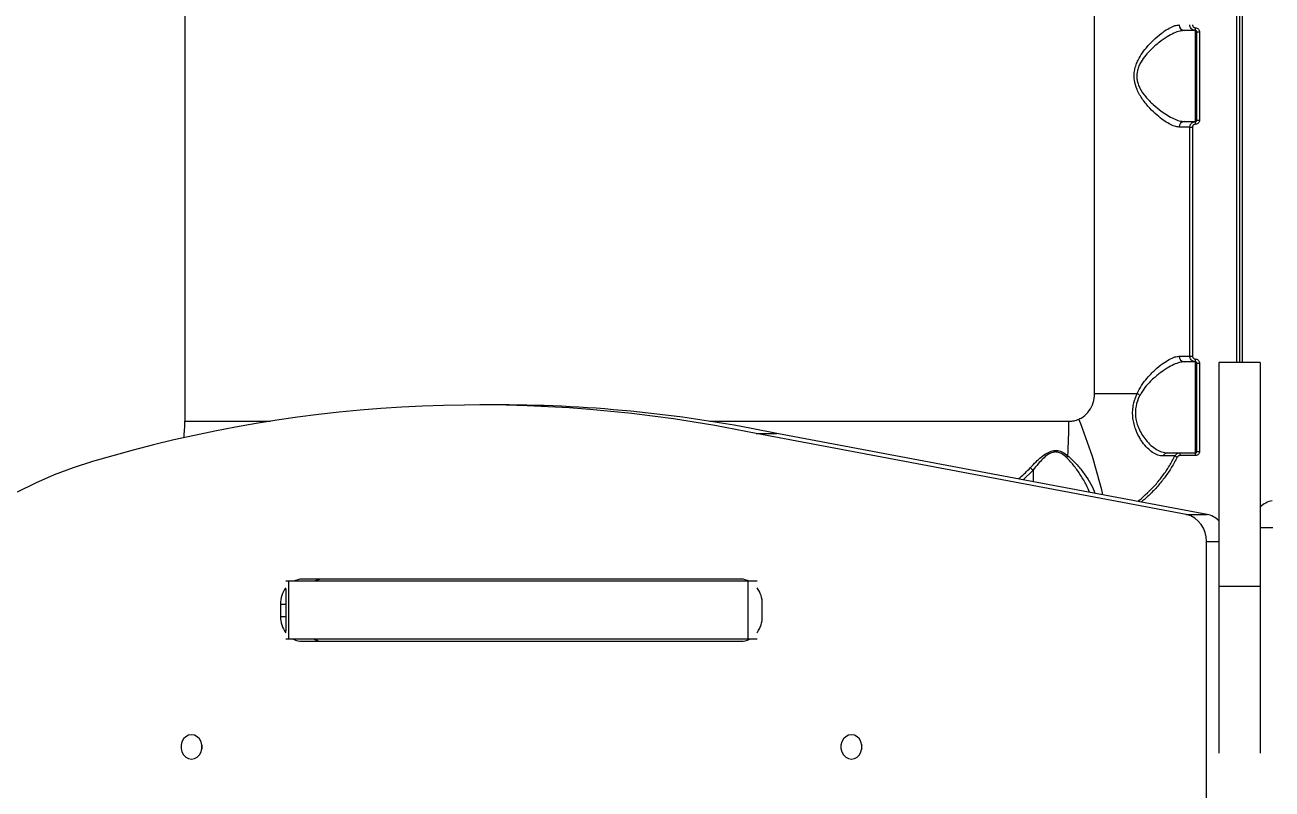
# Model space of a CAD drawing. Header units: millimetres. Extents: x -6796 to 9036, y -6828 to 5710.
# Drawn here: x -3124.5 to -2672.7, y -1875.2 to -1598.4 of the extents above; entities that cross this region are included whole.
import ezdxf

# ---------------------------------------------------------------- set-up
doc = ezdxf.new("R2010")
doc.units = ezdxf.units.MM
doc.layers.add('DIKOM_РАЗМЕР_ЗОНА', color=7, linetype='Continuous')
doc.layers.add('DIKOM_РАЗМЕР_ОБЪЕКТА', color=7, linetype='Continuous')
doc.styles.add('style1', font='arial.ttf', dxfattribs={"width": 0.8})
doc.dimstyles.new('1-50', dxfattribs={"dimtxt": 300, "dimasz": 200, "dimexe": 100, "dimexo": 0, "dimgap": 100, "dimtad": 1, "dimtxsty": 'style1', "dimcen": 200, "dimclrd": 7, "dimclre": 7, "dimclrt": 7, "dimadec": 1, "dimazin": 2, "dimtfac": 1, "dimtmove": 0, "dimatfit": 2, "dimfxl": 0, "dimlwd": 25, "dimlwe": 18, "dimarcsym": 0})

# ---------------------------------------------------------------- blocks, each defined once
blk = doc.blocks.new('*D11')
at = {"layer": 'Defpoints', "color": 0, "transparency": 16777216}
for p in [(-5295.52, 688.88), (5479.37, 352.85), (5479.37, -5858.19)]:
    blk.add_point(p, dxfattribs=at)
at = {"layer": 'DIKOM_РАЗМЕР_ОБЪЕКТА', "color": 7, "lineweight": 18, "transparency": 16777216}
for p, q in [((-5295.52, 688.88), (-5295.52, -5958.19)), ((5479.37, 352.85), (5479.37, -5958.19))]:
    blk.add_line(p, q, dxfattribs=at)
at = {"layer": 'DIKOM_РАЗМЕР_ОБЪЕКТА', "color": 7, "lineweight": 25, "transparency": 16777216}
blk.add_line((-5095.52, -5858.19), (5279.37, -5858.19), dxfattribs=at)
at = {"layer": 'DIKOM_РАЗМЕР_ОБЪЕКТА', "color": 7, "transparency": 16777216}
for points in [[(-5095.52, -5824.85), (-5095.52, -5891.52), (-5295.52, -5858.19)], [(5279.37, -5824.85), (5279.37, -5891.52), (5479.37, -5858.19)]]:
    blk.add_solid(points, dxfattribs=at)
at = {"layer": 'DIKOM_РАЗМЕР_ОБЪЕКТА', "color": 7, "transparency": 16777216, "insert": (180.34, -5605.01), "char_height": 300, "attachment_point": 5, "style": 'style1'}
blk.add_mtext('10800', dxfattribs=at)
blk = doc.blocks.new('*D14')
at = {"layer": 'Defpoints', "color": 0, "transparency": 16777216}
for p in [(-6795.52, 688.88), (6979.37, 688.88), (6979.37, -6727.83)]:
    blk.add_point(p, dxfattribs=at)
at = {"layer": 'DIKOM_РАЗМЕР_ЗОНА', "color": 7, "lineweight": 18, "transparency": 16777216}
for p, q in [((-6795.52, 688.88), (-6795.52, -6827.83)), ((6979.37, 688.88), (6979.37, -6827.83))]:
    blk.add_line(p, q, dxfattribs=at)
at = {"layer": 'DIKOM_РАЗМЕР_ЗОНА', "color": 7, "lineweight": 25, "transparency": 16777216}
blk.add_line((-6595.52, -6727.83), (6779.37, -6727.83), dxfattribs=at)
at = {"layer": 'DIKOM_РАЗМЕР_ЗОНА', "color": 7, "transparency": 16777216}
for points in [[(-6595.52, -6694.5), (-6595.52, -6761.17), (-6795.52, -6727.83)], [(6779.37, -6694.5), (6779.37, -6761.17), (6979.37, -6727.83)]]:
    blk.add_solid(points, dxfattribs=at)
at = {"layer": 'DIKOM_РАЗМЕР_ЗОНА', "color": 7, "transparency": 16777216, "insert": (26.03, -6474.56), "char_height": 300, "attachment_point": 5, "style": 'style1'}
blk.add_mtext('13800', dxfattribs=at)

msp = doc.modelspace()

# ---------------------------------------------------------------- linework, layer by layer
at = {"color": 7, "linetype": 'Continuous', "lineweight": 15}
for p, q in [((-2685.516, -1720.613), (-2685.516, -1314.885)), ((-2684.513, -1314.885), (-2684.513, -1720.613)), ((-2683.511, -1314.885), (-2683.511, -1720.613)), ((-3066.513, -1371.835), (-3066.513, -1741.935)), ((-2737.015, -1731.885), (-2737.015, -1381.885)), ((-2700.513, -1600.385), (-2704.563, -1600.385)), ((-2700.513, -1633.385), (-2700.513, -1600.385)), ((-2700.013, -1600.885), (-2699.048, -1600.885)), ((-2700.013, -1632.885), (-2700.013, -1600.885)), ((-2699.048, -1600.885), (-2699.048, -1632.885)), ((-2704.563, -1633.385), (-2700.513, -1633.385)), ((-2700.013, -1632.885), (-2699.048, -1632.885)), ((-2702.513, -1635.385), (-2706.37, -1635.385)), ((-2702.513, -1635.385), (-2701.554, -1635.385)), ((-2702.513, -1718.385), (-2702.513, -1635.385)), ((-2701.554, -1635.385), (-2701.554, -1718.385)), ((-2706.37, -1718.385), (-2702.513, -1718.385)), ((-2700.513, -1720.385), (-2704.563, -1720.385)), ((-2702.513, -1718.385), (-2701.554, -1718.385)), ((-2700.513, -1753.385), (-2700.513, -1720.385)), ((-2700.013, -1720.885), (-2699.048, -1720.885)), ((-2700.013, -1752.885), (-2700.013, -1720.885)), ((-2699.048, -1720.885), (-2699.048, -1752.885)), ((-2677.019, -1720.613), (-2692.019, -1720.613)), ((-2692.019, -1720.613), (-2692.019, -1801.788)), ((-2677.019, -1720.613), (-2677.019, -1801.788)), ((-2737.015, -1731.885), (-2721.607, -1731.885)), ((-2952.197, -1736.02), (-2959.697, -1736.02)), ((-3066.513, -1741.935), (-3035.482, -1741.935)), ((-2876.412, -1741.935), (-2746.361, -1741.935)), ((-2703.807, -1775.671), (-2859.583, -1746.378)), ((-2859.583, -1746.378), (-2852.083, -1746.378)), ((-2696.307, -1775.671), (-2852.083, -1746.378)), ((-2700.551, -1754.385), (-2706.178, -1754.385)), ((-2706.126, -1753.385), (-2700.513, -1753.385)), ((-2700.013, -1752.885), (-2699.048, -1752.885)), ((-2759.328, -1759.629), (-2762.842, -1763.159)), ((-2759.325, -1759.637), (-2759.325, -1763.821)), ((-2721.372, -1770.957), (-2720.956, -1770.668)), ((-2703.807, -1775.671), (-2696.307, -1775.671)), ((-2672.51, -1780.582), (-2677.019, -1780.582)), ((-2696.539, -1904.766), (-2696.539, -1785.541)), ((-2696.539, -1785.541), (-2692.019, -1785.541)), ((-3028.918, -1799.885), (-3029.988, -1799.885)), ((-3028.918, -1820.885), (-3028.918, -1799.885)), ((-2862.526, -1799.885), (-3028.918, -1799.885)), ((-2865.172, -1799.135), (-3024.088, -1799.135)), ((-2862.526, -1820.885), (-2862.526, -1799.885)), ((-2859.272, -1799.885), (-2862.526, -1799.885)), ((-2677.019, -1801.788), (-2692.019, -1801.788)), ((-2692.019, -1801.788), (-2692.019, -1862.185)), ((-2677.019, -1801.788), (-2677.019, -1862.105)), ((-3030.03, -1802.796), (-3030.03, -1817.974)), ((-3031.882, -1808.135), (-3031.882, -1812.635)), ((-3031.882, -1808.135), (-3030.03, -1808.135)), ((-2857.378, -1812.635), (-2857.378, -1808.135)), ((-3031.882, -1812.635), (-3030.03, -1812.635)), ((-3028.918, -1820.885), (-3029.988, -1820.885)), ((-2862.526, -1820.885), (-3028.918, -1820.885)), ((-3024.088, -1821.635), (-2865.172, -1821.635)), ((-3018.642, -1821.317), (-3018.642, -1820.885)), ((-2859.272, -1820.885), (-2862.526, -1820.885))]:
    msp.add_line(p, q, dxfattribs=at)
at = {"color": 7, "linetype": 'Continuous', "lineweight": 15, "flags": 128}
for points in [[(-3100.002, -1756.525), (-3106.972, -1758.786), (-3113.85, -1761.398), (-3120.621, -1764.357), (-3127.273, -1767.657)], [(-3064.142, -1855.485), (-3065.215, -1855.663), (-3066.202, -1856.184), (-3067.021, -1857.004), (-3067.608, -1858.057), (-3067.913, -1859.259), (-3067.913, -1860.511), (-3067.608, -1861.713), (-3067.021, -1862.766), (-3066.202, -1863.587), (-3065.215, -1864.107), (-3064.142, -1864.285), (-3063.068, -1864.107), (-3062.082, -1863.587), (-3061.262, -1862.766), (-3060.675, -1861.713), (-3060.37, -1860.511), (-3060.37, -1859.259), (-3060.675, -1858.057), (-3061.262, -1857.004), (-3062.082, -1856.184), (-3063.068, -1855.663), (-3064.142, -1855.485)], [(-2825.119, -1855.485), (-2826.192, -1855.663), (-2827.179, -1856.184), (-2827.999, -1857.004), (-2828.585, -1858.057), (-2828.89, -1859.259), (-2828.89, -1860.511), (-2828.585, -1861.713), (-2827.999, -1862.766), (-2827.179, -1863.587), (-2826.192, -1864.107), (-2825.119, -1864.285), (-2824.045, -1864.107), (-2823.058, -1863.587), (-2822.239, -1862.766), (-2821.653, -1861.713), (-2821.347, -1860.511), (-2821.347, -1859.259), (-2821.653, -1858.057), (-2822.239, -1857.004), (-2823.058, -1856.184), (-2824.045, -1855.663), (-2825.119, -1855.485)]]:
    msp.add_lwpolyline(points, dxfattribs=at)
at = {"color": 7, "linetype": 'Continuous', "lineweight": 15}
for centre, radius, start, end in [((-2704.462, -1598.477), 1.911, 177.23909, 266.95306), ((-2694.028, -1599.637), 6.528, 177.78931, 186.5802), ((-2704.462, -1635.293), 1.911, 93.04694, 182.76091), ((-2694.025, -1634.133), 6.531, 173.42131, 182.20917), ((-2704.462, -1718.477), 1.91, 177.23469, 266.96426), ((-2694.028, -1719.637), 6.528, 177.78931, 186.5802), ((-2717.666, -1725.545), 7.465, 238.13592, 247.17642), ((-2959.751, -2226.308), 490.272, 78.21087, 106.6227), ((-2952.297, -2225.979), 489.959, 78.19772, 89.98832), ((-3106.513, -1741.935), 40, 351.3872, 0), ((-2982.311, -1742.065), 235.951, 357.00014, 0.03145), ((-2913.881, -1810.52), 184.676, 13.12728, 22.05465), ((-2742.231, -1758.602), 6.114, 136.75353, 144.33225), ((-2710.559, -1755.145), 1.761, 91.82009, 158.86492), ((-2702.886, -1746.167), 9.715, 238.85466, 244.47388), ((-2701.312, -1754.134), 4.872, 171.15423, 182.94927), ((-2694.028, -1754.133), 6.528, 173.4198, 182.21069), ((-2719.458, -1770.007), 1.638, 203.81536, 221.19056), ((-2671.115, -1778.838), 8.287, 101.32373, 135.43157), ((-2706.206, -1785.049), 9.68, 357.08729, 75.64902), ((-2697.934, -1783.797), 8.287, 44.46579, 78.67956), ((-3022.067, -1808.051), 9.816, 143.80693, 180.49229), ((-3024.064, -1806.08), 6.945, 90.2015, 116.8762), ((-3016.564, -1806.08), 6.945, 90.2015, 116.8762), ((-2865.197, -1806.081), 6.945, 63.12566, 89.79664), ((-2867.197, -1808.052), 9.819, 359.51476, 36.18602), ((-3022.066, -1812.719), 9.816, 179.50835, 216.19243), ((-2867.197, -1812.718), 9.82, 323.81462, 0.4846), ((-3024.057, -1814.664), 6.971, 243.17631, 269.74599), ((-3016.557, -1814.664), 6.971, 243.17631, 269.74599), ((-2865.203, -1814.663), 6.972, 270.25585, 296.82185), ((-3055.381, -1859.885), 5.072, 171.14106, 188.85894), ((-2816.412, -1859.885), 5.018, 171.04486, 188.95514)]:
    msp.add_arc(centre, radius, start, end, dxfattribs=at)
for points, knots in [([(-2706.37, -1635.385), (-2706.916, -1635.324), (-2708.025, -1635.198), (-2709.998, -1634.276), (-2712.127, -1632.923), (-2714.494, -1631.05), (-2717.073, -1628.588), (-2719.642, -1625.512), (-2721.687, -1622.095), (-2722.632, -1618.983), (-2722.762, -1616.538), (-2722.547, -1614.67), (-2722.026, -1612.824), (-2721.109, -1610.719), (-2719.725, -1608.461), (-2717.643, -1605.822), (-2715.077, -1603.214), (-2712.376, -1601.006), (-2709.95, -1599.461), (-2707.962, -1598.552), (-2706.869, -1598.437), (-2706.37, -1598.385)], [0, 0, 0, 0, 0.0545837, 0.1110311, 0.1659464, 0.2220141, 0.2890729, 0.3579609, 0.4226733, 0.477405, 0.504749, 0.5330981, 0.5623527, 0.5923815, 0.6398882, 0.6885821, 0.7592839, 0.8320573, 0.8901583, 0.9498665, 1, 1, 1, 1]), ([(-2700.513, -1600.385), (-2700.661, -1600.375), (-2701.033, -1600.351), (-2701.595, -1600.111), (-2702.103, -1599.658), (-2702.447, -1599.059), (-2702.491, -1598.61), (-2702.513, -1598.385)], [0, 0, 0, 0, 0.1417364, 0.3564131, 0.5708949, 0.7854754, 1, 1, 1, 1]), ([(-2701.554, -1598.385), (-2701.543, -1598.497), (-2701.52, -1598.722), (-2701.348, -1599.022), (-2701.094, -1599.248), (-2700.812, -1599.368), (-2700.625, -1599.38), (-2700.551, -1599.385)], [0, 0, 0, 0, 0.214291, 0.4285717, 0.6430709, 0.8581065, 1, 1, 1, 1]), ([(-2704.563, -1600.385), (-2705.088, -1600.432), (-2706.224, -1600.534), (-2708.304, -1601.337), (-2710.817, -1602.691), (-2713.663, -1604.661), (-2716.336, -1606.955), (-2718.552, -1609.333), (-2720.003, -1611.325), (-2720.987, -1613.231), (-2721.642, -1615.164), (-2721.786, -1616.895), (-2721.595, -1618.516), (-2721.268, -1619.802), (-2720.322, -1621.993), (-2718.487, -1624.59), (-2715.806, -1627.317), (-2713.122, -1629.498), (-2710.622, -1631.18), (-2708.412, -1632.376), (-2706.329, -1633.21), (-2705.157, -1633.326), (-2704.563, -1633.385)], [0, 0, 0, 0, 0.050714, 0.109913, 0.1707236, 0.2426519, 0.3164727, 0.3637488, 0.4119873, 0.4400482, 0.4688572, 0.5101004, 0.5210866, 0.5468186, 0.5734067, 0.6369362, 0.7046117, 0.7741491, 0.8302519, 0.8873307, 0.9428805, 1, 1, 1, 1]), ([(-2700.551, -1599.385), (-2700.44, -1599.392), (-2700.161, -1599.411), (-2699.738, -1599.591), (-2699.357, -1599.93), (-2699.098, -1600.379), (-2699.064, -1600.717), (-2699.048, -1600.885)], [0, 0, 0, 0, 0.1418201, 0.3566506, 0.5713686, 0.7857635, 1, 1, 1, 1]), ([(-2700.013, -1600.885), (-2700.019, -1600.829), (-2700.03, -1600.716), (-2700.116, -1600.567), (-2700.243, -1600.454), (-2700.383, -1600.394), (-2700.476, -1600.388), (-2700.513, -1600.385)], [0, 0, 0, 0, 0.2140448, 0.4281074, 0.6428412, 0.8580993, 1, 1, 1, 1]), ([(-2702.513, -1635.385), (-2702.503, -1635.238), (-2702.479, -1634.867), (-2702.24, -1634.305), (-2701.788, -1633.797), (-2701.188, -1633.451), (-2700.738, -1633.407), (-2700.513, -1633.385)], [0, 0, 0, 0, 0.1407769, 0.355479, 0.5702409, 0.7851242, 1, 1, 1, 1]), ([(-2700.551, -1634.385), (-2700.664, -1634.396), (-2700.889, -1634.418), (-2701.19, -1634.591), (-2701.417, -1634.845), (-2701.537, -1635.126), (-2701.549, -1635.312), (-2701.554, -1635.385)], [0, 0, 0, 0, 0.2152017, 0.4301847, 0.6449785, 0.859429, 1, 1, 1, 1]), ([(-2699.048, -1632.885), (-2699.055, -1632.995), (-2699.073, -1633.274), (-2699.253, -1633.696), (-2699.593, -1634.077), (-2700.044, -1634.335), (-2700.382, -1634.368), (-2700.551, -1634.385)], [0, 0, 0, 0, 0.1406038, 0.3551453, 0.5699026, 0.7849137, 1, 1, 1, 1]), ([(-2700.513, -1633.385), (-2700.457, -1633.38), (-2700.344, -1633.369), (-2700.195, -1633.282), (-2700.081, -1633.155), (-2700.022, -1633.015), (-2700.015, -1632.922), (-2700.013, -1632.885)], [0, 0, 0, 0, 0.2153319, 0.4305079, 0.645515, 0.8595925, 1, 1, 1, 1]), ([(-2721.607, -1731.885), (-2721.092, -1730.879), (-2720.043, -1728.831), (-2717.788, -1725.994), (-2715.155, -1723.281), (-2712.448, -1721.06), (-2710.013, -1719.495), (-2707.995, -1718.56), (-2706.884, -1718.441), (-2706.37, -1718.385)], [0, 0, 0, 0, 0.1261002, 0.2567292, 0.4243345, 0.5968607, 0.7352983, 0.8775659, 1, 1, 1, 1]), ([(-2704.563, -1720.385), (-2705.104, -1720.435), (-2706.259, -1720.541), (-2708.37, -1721.367), (-2710.892, -1722.739), (-2713.745, -1724.719), (-2716.476, -1727.1), (-2718.869, -1729.64), (-2719.992, -1731.488), (-2720.561, -1732.426)], [0, 0, 0, 0, 0.1227091, 0.2624604, 0.4060172, 0.5749232, 0.748266, 0.8723736, 1, 1, 1, 1]), ([(-2700.513, -1720.385), (-2700.661, -1720.375), (-2701.033, -1720.351), (-2701.596, -1720.111), (-2702.102, -1719.658), (-2702.447, -1719.059), (-2702.491, -1718.61), (-2702.513, -1718.385)], [0, 0, 0, 0, 0.1417428, 0.3564001, 0.5709423, 0.7854657, 1, 1, 1, 1]), ([(-2701.554, -1718.385), (-2701.543, -1718.497), (-2701.52, -1718.722), (-2701.348, -1719.022), (-2701.094, -1719.248), (-2700.812, -1719.368), (-2700.625, -1719.38), (-2700.551, -1719.385)], [0, 0, 0, 0, 0.2141638, 0.4284674, 0.6430906, 0.8580914, 1, 1, 1, 1]), ([(-2700.551, -1719.385), (-2700.44, -1719.392), (-2700.161, -1719.411), (-2699.738, -1719.591), (-2699.356, -1719.93), (-2699.097, -1720.379), (-2699.064, -1720.717), (-2699.048, -1720.885)], [0, 0, 0, 0, 0.1418251, 0.3566462, 0.5712874, 0.7856728, 1, 1, 1, 1]), ([(-2700.013, -1720.885), (-2700.019, -1720.829), (-2700.03, -1720.717), (-2700.116, -1720.567), (-2700.243, -1720.454), (-2700.383, -1720.394), (-2700.476, -1720.388), (-2700.513, -1720.385)], [0, 0, 0, 0, 0.2140054, 0.4282943, 0.6429886, 0.8580918, 1, 1, 1, 1]), ([(-2742.719, -1741.176), (-2742.199, -1740.908), (-2740.745, -1740.16), (-2738.82, -1738.154), (-2737.304, -1735.204), (-2737.112, -1732.999), (-2737.015, -1731.885)], [0, 0, 0, 0, 0.1529576, 0.4283692, 0.7114339, 1, 1, 1, 1]), ([(-2712.201, -1754.51), (-2712.825, -1754.448), (-2714.072, -1754.322), (-2715.993, -1753.311), (-2717.896, -1751.735), (-2719.592, -1749.728), (-2721.032, -1747.446), (-2722.069, -1745.221), (-2722.784, -1742.986), (-2723.197, -1740.83), (-2723.293, -1738.558), (-2722.998, -1735.714), (-2722.305, -1733.479), (-2721.7, -1732.098), (-2721.607, -1731.885)], [0, 0, 0, 0, 0.1101005, 0.2202185, 0.329288, 0.4383126, 0.5249632, 0.6115184, 0.6753452, 0.7390951, 0.8039974, 0.868891, 0.9797325, 1, 1, 1, 1]), ([(-2720.561, -1732.426), (-2720.659, -1732.622), (-2721.287, -1733.877), (-2721.988, -1735.86), (-2722.305, -1738.363), (-2722.254, -1739.773), (-2722.075, -1741.202), (-2721.754, -1742.646), (-2720.991, -1744.707), (-2719.888, -1746.778), (-2718.379, -1748.89), (-2716.59, -1750.77), (-2714.606, -1752.237), (-2712.584, -1753.199), (-2711.277, -1753.323), (-2710.615, -1753.385)], [0, 0, 0, 0, 0.0201028, 0.128725, 0.1852686, 0.2440075, 0.2548669, 0.3167936, 0.3805924, 0.4664218, 0.5546316, 0.6638239, 0.7761646, 0.8865572, 1, 1, 1, 1]), ([(-2746.361, -1741.935), (-2746.302, -1741.935), (-2745.662, -1741.931), (-2744.409, -1741.803), (-2743.289, -1741.387), (-2742.719, -1741.176)], [0, 0, 0, 0, 0.0467791, 0.5142571, 1, 1, 1, 1]), ([(-2760.325, -1758.789), (-2759.642, -1758.062), (-2758.379, -1756.718), (-2756.374, -1754.87), (-2754.394, -1753.447), (-2752.352, -1752.56), (-2750.382, -1752.467), (-2748.434, -1753.111), (-2747.322, -1753.938), (-2746.684, -1754.413)], [0, 0, 0, 0, 0.1839841, 0.3401594, 0.4956605, 0.6241912, 0.7374755, 0.8492266, 1, 1, 1, 1]), ([(-2747.197, -1755.037), (-2747.756, -1754.541), (-2748.714, -1753.69), (-2750.349, -1753.039), (-2751.47, -1753.045), (-2752.638, -1753.305), (-2754.079, -1754.049), (-2755.826, -1755.541), (-2757.6, -1757.478), (-2758.715, -1758.874), (-2759.325, -1759.637)], [0, 0, 0, 0, 0.1504039, 0.2579095, 0.3420752, 0.3655443, 0.490499, 0.6488101, 0.8079248, 1, 1, 1, 1]), ([(-2738.845, -1767.672), (-2739.198, -1766.809), (-2740.026, -1764.785), (-2741.966, -1761.596), (-2744.291, -1758.137), (-2746.229, -1756.07), (-2747.197, -1755.037)], [0, 0, 0, 0, 0.2087423, 0.4896327, 0.7450537, 1, 1, 1, 1]), ([(-2746.684, -1754.413), (-2745.637, -1755.386), (-2743.541, -1757.334), (-2740.974, -1760.633), (-2738.788, -1763.929), (-2737.419, -1766.453), (-2737.042, -1767.762), (-2736.966, -1768.025)], [0, 0, 0, 0, 0.2244698, 0.4493302, 0.6940413, 0.9386138, 1, 1, 1, 1]), ([(-2720.956, -1770.668), (-2718.895, -1768.83), (-2715.773, -1766.045), (-2712.28, -1761.656), (-2709.89, -1758.169), (-2708.564, -1755.699), (-2707.91, -1754.481)], [0, 0, 0, 0, 0.3951677, 0.5986769, 0.8021727, 1, 1, 1, 1]), ([(-2707.072, -1754.933), (-2707.74, -1756.175), (-2709.078, -1758.658), (-2711.465, -1762.157), (-2714.141, -1765.484), (-2717.014, -1768.532), (-2719.12, -1770.333), (-2720.125, -1771.192)], [0, 0, 0, 0, 0.2012623, 0.4025485, 0.6038439, 0.8109892, 1, 1, 1, 1]), ([(-2707.91, -1754.481), (-2708.006, -1754.483), (-2708.201, -1754.486), (-2709.608, -1754.495), (-2711.09, -1754.504), (-2711.953, -1754.509), (-2712.201, -1754.51)], [0, 0, 0, 0, 0.3362357, 0.6822353, 0.9087893, 1, 1, 1, 1]), ([(-2710.615, -1753.385), (-2709.769, -1753.385), (-2708.027, -1753.385), (-2706.452, -1753.385), (-2706.236, -1753.385), (-2706.126, -1753.385)], [0, 0, 0, 0, 0.3175199, 0.653918, 1, 1, 1, 1]), ([(-2707.91, -1754.481), (-2707.882, -1754.429), (-2707.747, -1754.18), (-2707.399, -1753.798), (-2706.802, -1753.451), (-2706.351, -1753.407), (-2706.126, -1753.385)], [0, 0, 0, 0, 0.0806557, 0.3870503, 0.6935462, 1, 1, 1, 1]), ([(-2706.178, -1754.385), (-2706.291, -1754.396), (-2706.516, -1754.418), (-2706.816, -1754.591), (-2706.99, -1754.783), (-2707.058, -1754.907), (-2707.072, -1754.933)], [0, 0, 0, 0, 0.3068565, 0.6133414, 0.919326, 1, 1, 1, 1]), ([(-2699.048, -1752.885), (-2699.055, -1752.995), (-2699.073, -1753.274), (-2699.253, -1753.696), (-2699.593, -1754.077), (-2700.044, -1754.335), (-2700.382, -1754.369), (-2700.551, -1754.385)], [0, 0, 0, 0, 0.140693, 0.355123, 0.5699382, 0.7849315, 1, 1, 1, 1]), ([(-2700.513, -1753.385), (-2700.457, -1753.38), (-2700.344, -1753.369), (-2700.195, -1753.282), (-2700.081, -1753.155), (-2700.022, -1753.015), (-2700.015, -1752.922), (-2700.013, -1752.885)], [0, 0, 0, 0, 0.2153601, 0.4305134, 0.6452714, 0.8596073, 1, 1, 1, 1]), ([(-2764.647, -1762.82), (-2764.412, -1762.641), (-2762.853, -1761.448), (-2761.486, -1760.01), (-2760.325, -1758.789)], [0, 0, 0, 0, 0.1504319, 1, 1, 1, 1]), ([(-2760.325, -1758.789), (-2760.295, -1758.811), (-2760.129, -1758.93), (-2759.783, -1759.203), (-2759.49, -1759.477), (-2759.328, -1759.629)], [0, 0, 0, 0, 0.0927423, 0.4978171, 1, 1, 1, 1]), ([(-2759.325, -1759.637), (-2759.325, -1759.636), (-2759.325, -1759.634), (-2759.326, -1759.631), (-2759.327, -1759.63), (-2759.328, -1759.629)], [0, 0, 0, 0, 0.4321387, 0.784351, 1, 1, 1, 1])]:
    msp.add_open_spline(points, degree=3, knots=knots, dxfattribs=at)

# ---------------------------------------------------------------- dimensions: what is measured, and where the dimension line sits
at = {"layer": 'DIKOM_РАЗМЕР_ЗОНА', "color": 3}
dim = msp.add_linear_dim(base=(6979.369, -6727.833), p1=(-6795.523, 688.881), p2=(6979.369, 688.881), text='13800', dimstyle='1-50', dxfattribs=at)
dim.commit()
dim.dimension.update_dxf_attribs({"geometry": '*D14', "text_midpoint": (26.027, -6727.833), "dimtype": 160})
at = {"layer": 'DIKOM_РАЗМЕР_ОБЪЕКТА', "color": 3}
dim = msp.add_linear_dim(base=(5479.369, -5858.185), p1=(-5295.523, 688.88), p2=(5479.369, 352.849), text='10800', dimstyle='1-50', dxfattribs=at)
dim.commit()
dim.dimension.update_dxf_attribs({"geometry": '*D11', "text_midpoint": (180.342, -5858.185), "dimtype": 160})

doc.saveas('drawing.dxf')
